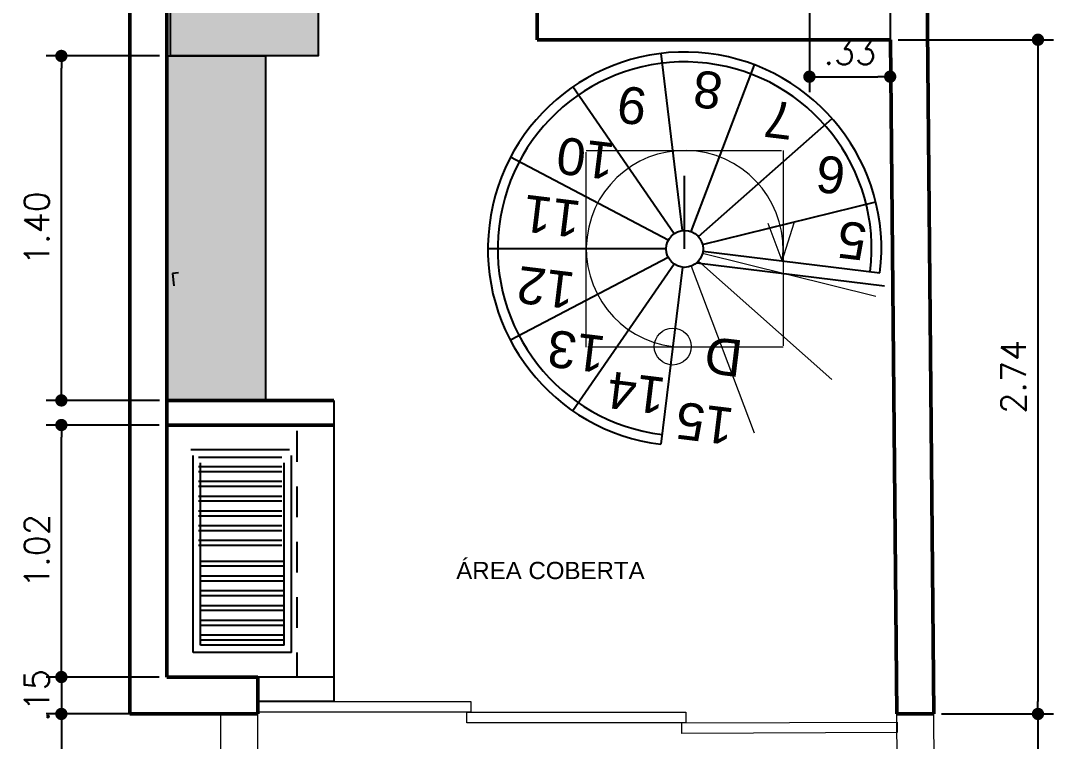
# Model space of a CAD drawing. Header units: millimetres. Extents: x -57 to 56, y 2 to 85.
# Drawn here: x -38.91 to -34.711, y 50.23 to 53.159 of the extents above; entities that cross this region are included whole.
import ezdxf

# ---------------------------------------------------------------- set-up
doc = ezdxf.new("R2010")
doc.units = ezdxf.units.MM
doc.header["$LTSCALE"] = 0.5
doc.header["$PDMODE"] = 3
doc.linetypes.add('HIDDEN', pattern=[0.375, 0.25, -0.125])
doc.linetypes.add('HIDDEN2', pattern=[4.7625, 3.175, -1.5875])
for name, color, linetype, lineweight in [('A-TRACEJADO', 251, 'HIDDEN2', 18), ('Alvenaria-alta', 5, 'Continuous', 50), ('Alvenaria-baixa', 3, 'Continuous', 20), ('ARQ cota externa', 1, 'Continuous', 15), ('ARQ Esquadrias 1', 1, 'Continuous', 13), ('ARQ TEXTO 01', 250, 'Continuous', 18), ('ARQ_construir - vista', 10, 'Continuous', 15), ('ARQ_linha-nivel', 1, 'Continuous', 13)]:
    doc.layers.add(name, color=color, linetype=linetype, lineweight=lineweight)
for name, color, linetype in [('AI-Hatch mob', 254, 'Continuous'), ('ARQ escada', 2, 'Continuous'), ('ARQ PROJEÇÃO', 8, 'HIDDEN'), ('EQUIPAMENTOS', 1, 'Continuous'), ('PENA1', 1, 'Continuous'), ('PENA2', 2, 'Continuous'), ('TERRENO', 2, 'Continuous')]:
    doc.layers.add(name, color=color, linetype=linetype)
doc.styles.add('ARIAL 15', font='arial.ttf', dxfattribs={"height": 0.15})
doc.styles.add('arial 7', font='arial.ttf', dxfattribs={"height": 0.07})
doc.styles.add('RS50', font='romans.shx', dxfattribs={"height": 0.1})
doc.dimstyles.new('Cota 50', dxfattribs={"dimscale": 0.05, "dimtxt": 0.1, "dimasz": 1, "dimexe": 1.25, "dimexo": 0.625, "dimgap": 1, "dimtad": 1, "dimzin": 4, "dimdsep": 46, "dimtxsty": 'RS50', "dimblk": 'DOT', "dimcen": 0.1, "dimclrd": 256, "dimclre": 256, "dimclrt": 256, "dimadec": 0, "dimazin": 0, "dimtfac": 1, "dimtix": 1, "dimtmove": 0, "dimatfit": 3, "dimldrblk": 'DOT', "dimfxl": 1.25, "dimarcsym": 0})

# ---------------------------------------------------------------- blocks, each defined once
blk = doc.blocks.new('*U63')
at = {"layer": 'AI-Hatch mob', "true_color": 0x91785b}
blk.add_hatch(color=35, dxfattribs=at).paths.add_polyline_path([(0, 1.4), (0, 0), (0.4, 0), (0.4, 1.4)])
blk.add_lwpolyline([(0, 1.4), (0, 0), (0.4, 0), (0.4, 1.4)], close=True)
blk = doc.blocks.new('*U62')
at = {"layer": 'AI-Hatch mob', "true_color": 0xede8c4}
blk.add_hatch(color=254, dxfattribs=at).paths.add_polyline_path([(0, 1.2), (0, 0), (0.6, 0), (0.6, 1.2)])
blk.add_lwpolyline([(0, 1.2), (0, 0), (0.6, 0), (0.6, 1.2)], close=True)
blk = doc.blocks.new('_Dot')
at = {"color": 0, "linetype": 'ByBlock', "lineweight": -2}
blk.add_line((-0.5, 0), (-1, 0), dxfattribs=at)
at = {"color": 0, "linetype": 'ByBlock', "const_width": 0.5}
blk.add_lwpolyline([(-0.25, 0, 1), (0.25, 0, 1)], format="xyb", close=True, dxfattribs=at)
blk = doc.blocks.new('*D92')
at = {"layer": 'ARQ cota externa', "lineweight": -2, "transparency": 16777216}
for p, q in [((-35.3416, 53.081), (-34.711, 53.081)), ((-34.7735, 53.031), (-34.7735, 50.391)), ((-35.166, 50.341), (-34.711, 50.341))]:
    blk.add_line(p, q, dxfattribs=at)
at = {"layer": 'DEFPOINTS', "color": 0, "transparency": 16777216}
for p in [(-35.3729, 53.081), (-35.1973, 50.341), (-34.7735, 50.341)]:
    blk.add_point(p, dxfattribs=at)
at = {"layer": 'ARQ cota externa', "lineweight": -2, "transparency": 16777216, "xscale": 0.05, "yscale": 0.05, "zscale": 0.05}
for p, rotation in [((-34.7735, 53.081), 90), ((-34.7735, 50.341), 270)]:
    blk.add_blockref('_Dot', p, dxfattribs=dict(at, rotation=rotation))
at = {"layer": 'ARQ cota externa', "transparency": 16777216, "insert": (-34.8735, 51.711), "char_height": 0.1, "attachment_point": 5, "rotation": 90, "style": 'RS50'}
blk.add_mtext('2.74', dxfattribs=at)
blk = doc.blocks.new('*D93')
at = {"layer": 'ARQ cota externa', "lineweight": -2, "transparency": 16777216}
for p, q in [((-38.3468, 51.5152), (-38.8066, 51.5152)), ((-38.7441, 50.541), (-38.7441, 51.4652)), ((-38.3468, 50.491), (-38.8066, 50.491))]:
    blk.add_line(p, q, dxfattribs=at)
at = {"layer": 'DEFPOINTS', "color": 0, "transparency": 16777216}
for p in [(-38.7441, 51.5152), (-38.3156, 51.5152), (-38.3156, 50.491)]:
    blk.add_point(p, dxfattribs=at)
at = {"layer": 'ARQ cota externa', "lineweight": -2, "transparency": 16777216, "xscale": 0.05, "yscale": 0.05, "zscale": 0.05}
for p, rotation in [((-38.7441, 51.5152), 90), ((-38.7441, 50.491), 270)]:
    blk.add_blockref('_Dot', p, dxfattribs=dict(at, rotation=rotation))
at = {"layer": 'ARQ cota externa', "transparency": 16777216, "insert": (-38.8441, 51.0031), "char_height": 0.1, "attachment_point": 5, "rotation": 90, "style": 'RS50'}
blk.add_mtext('1.02', dxfattribs=at)
blk = doc.blocks.new('*D94')
at = {"layer": 'ARQ cota externa', "lineweight": -2, "transparency": 16777216}
for p, q in [((-38.3449, 53.0152), (-38.8066, 53.0152)), ((-38.7441, 51.6652), (-38.7441, 52.9652)), ((-38.3449, 51.6152), (-38.8066, 51.6152))]:
    blk.add_line(p, q, dxfattribs=at)
at = {"layer": 'DEFPOINTS', "color": 0, "transparency": 16777216}
for p in [(-38.7441, 53.0152), (-38.3136, 53.0152), (-38.3136, 51.6152)]:
    blk.add_point(p, dxfattribs=at)
at = {"layer": 'ARQ cota externa', "lineweight": -2, "transparency": 16777216, "xscale": 0.05, "yscale": 0.05, "zscale": 0.05}
for p, rotation in [((-38.7441, 53.0152), 90), ((-38.7441, 51.6152), 270)]:
    blk.add_blockref('_Dot', p, dxfattribs=dict(at, rotation=rotation))
at = {"layer": 'ARQ cota externa', "transparency": 16777216, "insert": (-38.8441, 52.3152), "char_height": 0.1, "attachment_point": 5, "rotation": 90, "style": 'RS50'}
blk.add_mtext('1.40', dxfattribs=at)
blk = doc.blocks.new('*D105')
at = {"layer": 'ARQ cota externa', "lineweight": -2, "transparency": 16777216}
for p, q in [((-35.166, 50.341), (-34.711, 50.341)), ((-34.7735, 50.291), (-34.7735, 49.391)), ((-35.166, 49.341), (-34.711, 49.341))]:
    blk.add_line(p, q, dxfattribs=at)
at = {"layer": 'DEFPOINTS', "color": 0, "transparency": 16777216}
for p in [(-35.1973, 50.341), (-35.1973, 49.341), (-34.7735, 49.341)]:
    blk.add_point(p, dxfattribs=at)
at = {"layer": 'ARQ cota externa', "lineweight": -2, "transparency": 16777216, "xscale": 0.05, "yscale": 0.05, "zscale": 0.05}
for p, rotation in [((-34.7735, 50.341), 90), ((-34.7735, 49.341), 270)]:
    blk.add_blockref('_Dot', p, dxfattribs=dict(at, rotation=rotation))
at = {"layer": 'ARQ cota externa', "transparency": 16777216, "insert": (-34.8735, 49.841), "char_height": 0.1, "attachment_point": 5, "rotation": 90, "style": 'RS50'}
blk.add_mtext('1.00', dxfattribs=at)
blk = doc.blocks.new('*D128')
at = {"layer": 'ARQ cota externa', "lineweight": -2, "transparency": 16777216}
for p, q in [((-38.7441, 50.541), (-38.7441, 50.591)), ((-38.3468, 50.491), (-38.8066, 50.491)), ((-38.7441, 50.491), (-38.7441, 50.341)), ((-38.3468, 50.341), (-38.8066, 50.341)), ((-38.7441, 50.291), (-38.7441, 50.241))]:
    blk.add_line(p, q, dxfattribs=at)
at = {"layer": 'DEFPOINTS', "color": 0, "transparency": 16777216}
for p in [(-38.3156, 50.491), (-38.7441, 50.341), (-38.3156, 50.341)]:
    blk.add_point(p, dxfattribs=at)
at = {"layer": 'ARQ cota externa', "lineweight": -2, "transparency": 16777216, "xscale": 0.05, "yscale": 0.05, "zscale": 0.05}
for p, rotation in [((-38.7441, 50.491), 270), ((-38.7441, 50.341), 90)]:
    blk.add_blockref('_Dot', p, dxfattribs=dict(at, rotation=rotation))
at = {"layer": 'ARQ cota externa', "transparency": 16777216, "insert": (-38.8441, 50.416), "char_height": 0.1, "attachment_point": 5, "rotation": 90, "style": 'RS50'}
blk.add_mtext('.15', dxfattribs=at)
blk = doc.blocks.new('*D129')
at = {"layer": 'ARQ cota externa', "lineweight": -2, "transparency": 16777216}
for p, q in [((-38.3468, 50.341), (-38.8066, 50.341)), ((-38.7441, 50.291), (-38.7441, 46.991)), ((-38.1268, 46.941), (-38.8066, 46.941))]:
    blk.add_line(p, q, dxfattribs=at)
at = {"layer": 'DEFPOINTS', "color": 0, "transparency": 16777216}
for p in [(-38.3156, 50.341), (-38.7441, 46.941), (-38.0956, 46.941)]:
    blk.add_point(p, dxfattribs=at)
at = {"layer": 'ARQ cota externa', "lineweight": -2, "transparency": 16777216, "xscale": 0.05, "yscale": 0.05, "zscale": 0.05}
for p, rotation in [((-38.7441, 50.341), 90), ((-38.7441, 46.941), 270)]:
    blk.add_blockref('_Dot', p, dxfattribs=dict(at, rotation=rotation))
at = {"layer": 'ARQ cota externa', "transparency": 16777216, "insert": (-38.8441, 48.641), "char_height": 0.1, "attachment_point": 5, "rotation": 90, "style": 'RS50'}
blk.add_mtext('3.40', dxfattribs=at)
blk = doc.blocks.new('*D133')
at = {"layer": 'ARQ cota externa', "lineweight": -2, "transparency": 16777216}
for p, q in [((-35.7027, 53.1998), (-35.7027, 52.8684)), ((-35.3743, 53.1998), (-35.3743, 52.8684)), ((-35.6527, 52.9309), (-35.4243, 52.9309))]:
    blk.add_line(p, q, dxfattribs=at)
at = {"layer": 'DEFPOINTS', "color": 0, "transparency": 16777216}
for p in [(-35.7027, 53.231), (-35.3743, 53.231), (-35.3743, 52.9309)]:
    blk.add_point(p, dxfattribs=at)
at = {"layer": 'ARQ cota externa', "lineweight": -2, "transparency": 16777216, "xscale": 0.05, "yscale": 0.05, "zscale": 0.05, "rotation": 180}
blk.add_blockref('_Dot', (-35.7027, 52.9309), dxfattribs=at)
at = {"layer": 'ARQ cota externa', "lineweight": -2, "transparency": 16777216, "xscale": 0.05, "yscale": 0.05, "zscale": 0.05}
blk.add_blockref('_Dot', (-35.3743, 52.9309), dxfattribs=at)
at = {"layer": 'ARQ cota externa', "transparency": 16777216, "insert": (-35.5385, 53.0309), "char_height": 0.1, "attachment_point": 5, "style": 'RS50'}
blk.add_mtext('.33', dxfattribs=at)

msp = doc.modelspace()

# ---------------------------------------------------------------- linework, layer by layer
at = {"layer": 'A-TRACEJADO'}
for p, q in [((-36.1372, 52.213), (-35.4334, 52.0391)), ((-36.1834, 52.1609), (-35.9268, 51.4828)), ((-36.1539, 52.1812), (-35.6115, 51.7001))]:
    msp.add_line(p, q, dxfattribs=at)
at = {"layer": 'A-TRACEJADO', "ltscale": 0.5}
msp.add_lwpolyline([(-35.81, 51.831), (-36.61, 51.831), (-36.61, 52.631), (-35.81, 52.631)], close=True, dxfattribs=at)
at = {"layer": 'Alvenaria-alta'}
for p, q in [((-38.4656, 54.481), (-38.4656, 53.081)), ((-35.2359, 54.481), (-35.1973, 50.341)), ((-36.8097, 53.081), (-36.8097, 53.681)), ((-38.3156, 50.491), (-38.3156, 53.231)), ((-38.4656, 50.341), (-38.4656, 53.081)), ((-35.3729, 53.081), (-36.8097, 53.081)), ((-35.3473, 50.341), (-35.3729, 53.081)), ((-37.9456, 50.491), (-38.3156, 50.491)), ((-37.9456, 50.341), (-37.9456, 50.491)), ((-38.3156, 50.341), (-38.4656, 50.341)), ((-37.9456, 50.341), (-38.3156, 50.341)), ((-35.3473, 50.341), (-35.1973, 50.341))]:
    msp.add_line(p, q, dxfattribs=at)
at = {"layer": 'Alvenaria-alta', "color": 2}
for p, q in [((-37.6362, 51.6152), (-38.3156, 51.6152)), ((-37.6356, 51.5152), (-38.3156, 51.5152))]:
    msp.add_line(p, q, dxfattribs=at)
at = {"layer": 'Alvenaria-baixa'}
for p, q in [((-38.0956, 46.941), (-38.0956, 50.341)), ((-37.9456, 46.941), (-37.9456, 50.341)), ((-35.3156, 46.941), (-35.3473, 50.341)), ((-35.1656, 46.941), (-35.1973, 50.341))]:
    msp.add_line(p, q, dxfattribs=at)
at = {"layer": 'ARQ escada'}
for p, q in [((-36.219, 52.3055), (-36.3059, 53.0252)), ((-36.1834, 52.3011), (-35.9258, 52.9788)), ((-36.2526, 52.2928), (-36.664, 52.8897)), ((-36.1538, 52.2807), (-35.6108, 52.7611)), ((-36.2764, 52.2659), (-36.9181, 52.6032)), ((-36.1372, 52.2489), (-35.4331, 52.422)), ((-36.285, 52.2311), (-37.01, 52.2315)), ((-36.2764, 52.1962), (-36.9186, 51.8597)), ((-36.1355, 52.2219), (-35.4159, 52.1341)), ((-36.2526, 52.1693), (-36.6649, 51.5729)), ((-36.2191, 52.1566), (-36.3069, 51.4369)), ((-36.1606, 52.1746), (-35.3971, 52.0814)), ((-38.2681, 52.1341), (-38.2929, 52.131)), ((-38.2929, 52.131), (-38.2869, 52.0814))]:
    msp.add_line(p, q, dxfattribs=at)
msp.add_circle((-36.21, 52.231), 0.075, dxfattribs=at)
for radius in [0.8, 0.76]:
    msp.add_arc((-36.21, 52.231), radius, 353.04, 263.04, dxfattribs=at)
at = {"layer": 'ARQ Esquadrias 1'}
for points in [[(-37.9456, 50.391), (-37.0795, 50.391), (-37.0795, 50.348), (-37.9456, 50.348)], [(-37.0962, 50.348), (-36.2048, 50.348), (-36.2048, 50.3049), (-37.0962, 50.3049)], [(-36.2215, 50.3049), (-35.3466, 50.3082), (-35.3466, 50.2651), (-36.2215, 50.2619)]]:
    msp.add_lwpolyline(points, close=True, dxfattribs=at)
at = {"layer": 'ARQ PROJEÇÃO'}
msp.add_line((-37.7862, 51.491), (-37.7862, 50.491), dxfattribs=at)
at = {"layer": 'ARQ_construir - vista'}
msp.add_arc((-36.21, 52.231), 0.4, 353.04, 263.04, dxfattribs=at)
at = {"layer": 'ARQ_linha-nivel'}
for q in [(-35.8702, 52.3338), (-35.7641, 52.3367)]:
    msp.add_line((-35.8129, 52.1825), q, dxfattribs=at)
msp.add_circle((-36.2585, 51.834), 0.075, dxfattribs=at)
at = {"layer": 'EQUIPAMENTOS'}
msp.add_line((-36.21, 52.231), (-36.21, 52.5286), dxfattribs=at)
at = {"layer": 'PENA1'}
for p, q in [((-38.2172, 51.4152), (-37.8172, 51.4152)), ((-38.2085, 50.591), (-38.2085, 51.391)), ((-38.1872, 51.3852), (-37.8472, 51.3852)), ((-38.1785, 50.621), (-38.1785, 51.361)), ((-37.8385, 50.621), (-37.8385, 51.361)), ((-37.8085, 50.591), (-37.8085, 51.391)), ((-37.8085, 50.591), (-37.8085, 51.391)), ((-37.8472, 51.3452), (-38.1872, 51.3452)), ((-37.8472, 51.3252), (-38.1872, 51.3252)), ((-37.8472, 51.2852), (-38.1872, 51.2852)), ((-37.8472, 51.2652), (-38.1872, 51.2652)), ((-37.8472, 51.2252), (-38.1872, 51.2252)), ((-37.8472, 51.2052), (-38.1872, 51.2052)), ((-37.8472, 51.1652), (-38.1872, 51.1652)), ((-37.8472, 51.1452), (-38.1872, 51.1452)), ((-37.8472, 51.1052), (-38.1872, 51.1052)), ((-37.8472, 51.0852), (-38.1872, 51.0852)), ((-37.8472, 51.0452), (-38.1872, 51.0452)), ((-37.8472, 51.0252), (-38.1872, 51.0252)), ((-37.8385, 50.961), (-38.1785, 50.961)), ((-37.8385, 50.941), (-38.1785, 50.941)), ((-37.8385, 50.901), (-38.1785, 50.901)), ((-37.8385, 50.881), (-38.1785, 50.881)), ((-37.8385, 50.841), (-38.1785, 50.841)), ((-37.8385, 50.821), (-38.1785, 50.821)), ((-37.8385, 50.781), (-38.1785, 50.781)), ((-37.8385, 50.761), (-38.1785, 50.761)), ((-37.8385, 50.721), (-38.1785, 50.721)), ((-37.8385, 50.701), (-38.1785, 50.701)), ((-37.8385, 50.661), (-38.1785, 50.661)), ((-37.8385, 50.641), (-38.1785, 50.641)), ((-37.8385, 50.621), (-38.1785, 50.621)), ((-37.8085, 50.591), (-38.2085, 50.591))]:
    msp.add_line(p, q, dxfattribs=at)
at = {"layer": 'PENA2', "color": 2}
for p, q in [((-37.6362, 51.6152), (-37.6362, 50.391)), ((-37.6362, 50.491), (-38.3156, 50.491)), ((-37.6362, 50.391), (-37.9456, 50.391))]:
    msp.add_line(p, q, dxfattribs=at)
at = {"layer": 'TERRENO'}
msp.add_line((-38.3156, 51.5152), (-37.6356, 51.5152), dxfattribs=at)

# ---------------------------------------------------------------- block references
at = {"xscale": -1, "rotation": 180}
msp.add_blockref('*U62', (-38.3005, 54.2152), dxfattribs=at)
at = {"xscale": -1}
msp.add_blockref('*U63', (-37.9136, 51.6152), dxfattribs=at)

# ---------------------------------------------------------------- texts
at = {"layer": 'ARQ cota externa', "insert": (-37.1387, 50.959), "char_height": 0.07, "attachment_point": 1, "style": 'arial 7'}
msp.add_mtext_dynamic_manual_height_columns('ÁREA COBERTA', width=1.39955, gutter_width=0.35, heights=[0], dxfattribs=at)
at = {"layer": 'ARQ TEXTO 01', "char_height": 0.15, "attachment_point": 9, "rotation": 173.04, "style": 'ARIAL 15'}
for s, width, gutter_width, insert in [('8', 0.217946, 0.75, (-36.1651, 52.9605)), ('9', 0.217946, 0.75, (-36.4724, 52.8971)), ('7', 0.217946, 0.75, (-35.875, 52.8365)), ('10', 0.217946, 0.75, (-36.7195, 52.6894)), ('6', 0.217946, 0.75, (-35.6646, 52.6152)), ('11', 0.217946, 0.75, (-36.8568, 52.4518)), ('5', 0.217946, 0.75, (-35.5781, 52.3478)), ('12', 0.217946, 0.75, (-36.8816, 52.162)), ('13', 0.217946, 0.75, (-36.757, 51.9048)), ('D', 0.156956, 1.5, (-36.1178, 51.8761)), ('14', 0.217946, 0.75, (-36.5134, 51.734)), ('15', 0.217946, 0.75, (-36.2351, 51.6123))]:
    msp.add_mtext_dynamic_manual_height_columns(s, width=width, gutter_width=gutter_width, heights=[0], dxfattribs=dict(at, insert=insert))

# ---------------------------------------------------------------- dimensions: what is measured, and where the dimension line sits
at = {"layer": 'ARQ cota externa'}
dim = msp.add_linear_dim(base=(-35.3743, 52.9309), p1=(-35.7027, 53.231), p2=(-35.3743, 53.231), dimstyle='Cota 50', dxfattribs=at)
dim.commit()
dim.dimension.update_dxf_attribs({"geometry": '*D133', "text_midpoint": (-35.5385, 53.0309)})
for base, p1, p2, picture, middle in [((-34.7735, 50.341), (-35.3729, 53.081), (-35.1973, 50.341), '*D92', (-34.8735, 51.711)), ((-38.7441, 53.0152), (-38.3136, 51.6152), (-38.3136, 53.0152), '*D94', (-38.8441, 52.3152)), ((-38.7441, 51.5152), (-38.3156, 50.491), (-38.3156, 51.5152), '*D93', (-38.8441, 51.0031)), ((-38.7441, 50.341), (-38.3156, 50.491), (-38.3156, 50.341), '*D128', (-38.8441, 50.416)), ((-34.7735, 49.341), (-35.1973, 50.341), (-35.1973, 49.341), '*D105', (-34.8735, 49.841))]:
    dim = msp.add_linear_dim(base=base, p1=p1, p2=p2, angle=90, dimstyle='Cota 50', dxfattribs=at)
    dim.commit()
    dim.dimension.update_dxf_attribs({"geometry": picture, "text_midpoint": middle})
dim = msp.add_linear_dim(base=(-38.7441, 46.941), p1=(-38.3156, 50.341), p2=(-38.0956, 46.941), angle=90, dimstyle='Cota 50', override={"dimtmove": 1}, dxfattribs=at)
dim.commit()
dim.dimension.update_dxf_attribs({"geometry": '*D129', "text_midpoint": (-38.8441, 48.641)})

doc.saveas('drawing.dxf')
